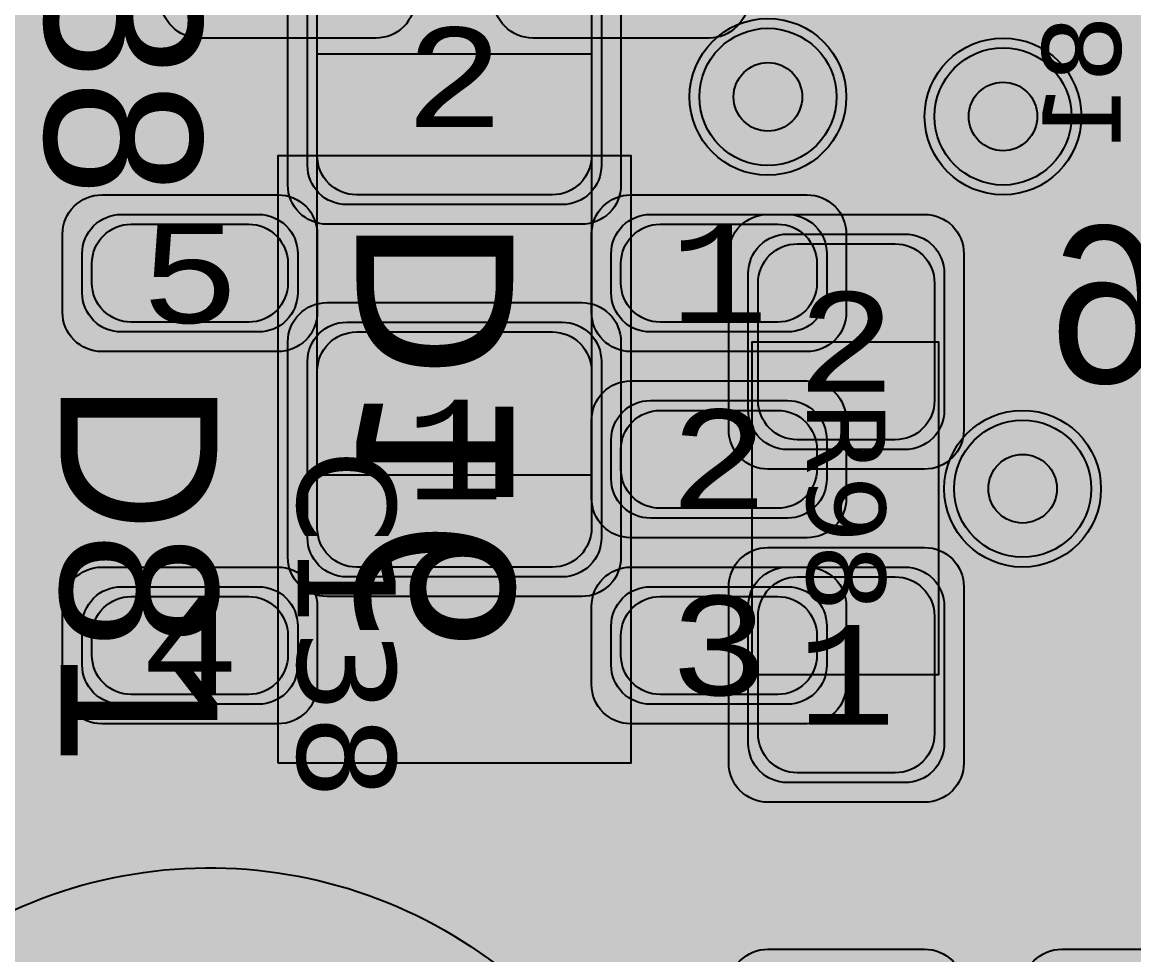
# Model space of a CAD drawing. Extents: x -28 to 199, y -61 to 255.
# Drawn here: x 111.79 to 117.47, y 91.72 to 96.48 of the extents above; entities that cross this region are included whole.
import ezdxf
from ezdxf.enums import TextEntityAlignment as Align

# ---------------------------------------------------------------- set-up
doc = ezdxf.new("R2010")
doc.units = 0
doc.header["$MEASUREMENT"] = 0
for name, color, linetype in [('ASSEMBLY_OUTLINES_BTM', 191, 'CONTINUOUS'), ('ASSEMBLY_OUTLINES_TOP', 102, 'CONTINUOUS'), ('ASSEMBLY_PART_NUMBERS_BTM', 191, 'CONTINUOUS'), ('ASSEMBLY_PART_NUMBERS_TOP', 102, 'CONTINUOUS'), ('ASSEMBLY_REF_DES_BTM', 191, 'CONTINUOUS'), ('ASSEMBLY_REF_DES_TOP', 102, 'CONTINUOUS'), ('DRILL_DRAWING', 21, 'CONTINUOUS'), ('GENERATED_SILKSCREEN_BTM', 255, 'CONTINUOUS'), ('GENERATED_SILKSCREEN_TOP', 140, 'CONTINUOUS'), ('PART_PADS_SMD_BTM', 10, 'CONTINUOUS'), ('PART_PADS_SMD_TOP', 150, 'CONTINUOUS'), ('PIN_NUMBERS_BTM', 8, 'CONTINUOUS'), ('PIN_NUMBERS_TOP', 8, 'CONTINUOUS'), ('PLACEMENT_OUTLINES_BTM', 222, 'CONTINUOUS'), ('PLACEMENT_OUTLINES_TOP', 130, 'CONTINUOUS'), ('PLANE_DATA_LAYER_2', 230, 'CONTINUOUS'), ('PLANE_SHAPES_LAYER_2', 230, 'CONTINUOUS'), ('PLANE_SHAPES_LAYER_3', 81, 'CONTINUOUS'), ('SILKSCREEN_OUTLINES_BTM', 211, 'CONTINUOUS'), ('SILKSCREEN_OUTLINES_TOP', 150, 'CONTINUOUS'), ('SILKSCREEN_REF_DES_BTM', 211, 'CONTINUOUS'), ('SILKSCREEN_REF_DES_TOP', 150, 'CONTINUOUS'), ('SOLDERMASK_PADS_BTM', 12, 'CONTINUOUS'), ('SOLDERMASK_PADS_TOP', 180, 'CONTINUOUS'), ('SOLDERPASTE_PADS_BTM', 12, 'CONTINUOUS'), ('SOLDERPASTE_PADS_TOP', 180, 'CONTINUOUS'), ('TRACES_LAYER_2', 230, 'CONTINUOUS'), ('TRACES_LAYER_3', 81, 'CONTINUOUS'), ('TRACES_LAYER_BOTTOM', 10, 'CONTINUOUS'), ('TRACES_LAYER_TOP', 150, 'CONTINUOUS'), ('VIA_HOLES_LAYER_2', 30, 'CONTINUOUS'), ('VIA_HOLES_LAYER_3', 30, 'CONTINUOUS'), ('VIA_HOLES_LAYER_BOTTOM', 30, 'CONTINUOUS'), ('VIA_HOLES_LAYER_TOP', 30, 'CONTINUOUS'), ('VIA_PADS_LAYER_2', 230, 'CONTINUOUS'), ('VIA_PADS_LAYER_3', 81, 'CONTINUOUS'), ('VIA_PADS_LAYER_BOTTOM', 10, 'CONTINUOUS'), ('VIA_PADS_LAYER_TOP', 150, 'CONTINUOUS')]:
    doc.layers.add(name, color=color, linetype=linetype)
doc.styles.add('COURIER_NEW', font='COUR.TTF')
doc.styles.add('VERDANA', font='verdana.TTF')
doc.styles.add('VERIBEST_GERBER_0', font='txt')

msp = doc.modelspace()

# ---------------------------------------------------------------- hatches: boundary and pattern name
at = {"layer": 'PLANE_DATA_LAYER_2'}
h = msp.add_hatch(color=256, dxfattribs=at)
h.paths.add_polyline_path([(136.977938, 104.900788, -0.0425166317903881), (136.97684, 104.887899, 0.0425189371191998), (136.969634, 104.803321), (136.969634, 103.8357, -0.1989099556854013), (136.947316, 103.781819), (133.471447, 100.30595, 0.1989122151386173), (133.325, 99.952397), (133.325, 93.813669, -0.1989099556853327), (133.302682, 93.759788), (129.846447, 90.303553, 0.1989122151386193), (129.7, 89.95), (129.7, 82.880885, -0.1989099556853327), (129.677682, 82.827004), (125.372996, 78.522318, -0.1989133663344686), (125.319114, 78.5), (124.008004, 78.5, -0.414213562373095), (123.931804, 78.5762), (123.931804, 78.576201, -0.198909955685367), (123.954122, 78.630082), (124.017393, 78.693353, 0.19891218827251), (124.141873, 78.993873), (124.141873, 81.897836, 0.1989121882725186), (124.017393, 82.198356), (121.315166, 84.900583, 0.1989121882725186), (121.014646, 85.025063), (118.085686, 85.025063, 0.1989121882725125), (117.785166, 84.900583), (115.869335, 82.984752, -0.1989133663344686), (115.815453, 82.962434), (111.980365, 82.962434, 0.1989121882725186), (111.679845, 82.837954), (103.605966, 74.764075, -0.6681819935816116), (103.475884, 74.817956), (103.475884, 75.719902, -0.198909955685367), (103.498202, 75.773783), (112.132258, 84.407839, 0.1989121882725186), (112.256738, 84.708359), (112.256738, 87.766792, -0.5791985093720466), (112.371403, 87.832571, 0.9207095428459576), (113.229816, 89.056434, -0.4687192040466884), (113.229816, 89.173566, 0.4687157595514411), (113.229816, 90.326434, -0.4687192040466884), (113.229816, 90.443566, 0.606460415148791), (112.947726, 91.743467, -0.3380635491738142), (112.891615, 91.816971), (112.891615, 91.816972, -0.1989099556853327), (112.913933, 91.870853), (113.850887, 92.807807, -0.4969605349260798), (113.971222, 92.791213, 0.0686227819462532), (114.033421, 92.709116), (117.000682, 89.741856, -0.198909955685367), (117.023, 89.687975), (117.023, 88.767429, -0.228048003750335), (116.994354, 88.707889, 2.854432025872091), (117.805646, 88.707889, -0.228048003750335), (117.777, 88.767429), (117.777, 89.875696, 0.1989121654681639), (117.666579, 90.142275), (114.699318, 93.109536, -0.1989099556853327), (114.677, 93.163417), (114.677, 100.732571, -0.228048003750335), (114.705646, 100.792111, 0.8407221043194625), (114.090183, 101.915205, -0.5141069145394279), (113.989386, 101.987326), (113.989386, 107.618063, -0.6172571328269955), (114.111169, 107.679126, 1.9943987198418727), (114.111169, 108.720874, -0.617257132826957), (113.989386, 108.781937), (113.989386, 126.654985, 0.032533120066096), (113.985795, 126.710116, -0.0325342524810923), (113.985151, 126.720001), (113.985151, 126.720002, -0.6681819935815638), (114.115233, 126.773883), (114.280695, 126.608421, 0.1989121654681736), (114.547274, 126.498), (122.056386, 126.498, -0.1989133663344687), (122.110268, 126.475682), (126.281524, 122.304426, -0.198909955685367), (126.303842, 122.250545), (126.303842, 122.119158, 0.1236662247943365), (126.348588, 121.941012, -0.1606780001424822), (126.356831, 121.893987, 0.3606560929037287), (126.788539, 121.185359, -0.7687174069834758), (126.778046, 121.038457, 7.647506935409171), (127.111461, 121.014641, -0.7687174069834617), (127.121954, 121.161543, 0.6405844281364371), (127.405646, 122.307889, -0.2280480037503427), (127.377, 122.367429), (127.377, 126.6738, -0.414213562373095), (127.4532, 126.75), (128.865978, 126.75, -0.414213562373095), (128.942178, 126.6738), (128.942178, 126.673799, -0.1989099556854013), (128.91986, 126.619918), (128.533421, 126.233479, 0.1989121654681667), (128.423, 125.9669), (128.423, 123.567429, -0.2280480037503427), (128.394354, 123.507889, 2.8544320258721156), (129.205646, 123.507889, -0.2280480037503427), (129.177, 123.567429), (129.177, 125.779179, -0.1989099556854013), (129.199318, 125.83306), (129.986579, 126.62032, 0.0741021212229936), (130.052722, 126.70963, -0.277099918590679), (130.119973, 126.75), (130.174273, 126.75, -0.403683824490227), (130.250423, 126.676549, 0.1956893404127855), (130.451391, 126.229628, -0.2050724899553478), (130.475, 126.174486), (130.475, 122.295253, 0.1989121882725126), (130.59948, 121.994733), (131.330527, 121.263686, -0.1989099556854013), (131.352845, 121.209805), (131.352845, 114.763663, -0.8295497216643613), (131.205645, 114.735997, 0.8295609199568306), (129.95, 114.500001), (129.95, 114.499999, 0.8295609199568306), (131.205645, 114.264003, -0.8295497216643613), (131.352845, 114.236337), (131.352845, 111.668815, -0.198909955685367), (131.330527, 111.614934), (130.692799, 110.977206, 0.1989121882725064), (130.568319, 110.676686), (130.568319, 108.164856, -0.5413714910477632), (130.461467, 108.095093, 0.5413712452295936), (129.55, 107.500001), (129.55, 107.499999, 0.5413712452295937), (130.461467, 106.904907, -0.5413714910477633), (130.568319, 106.835144), (130.568319, 97.583681, 0.1490008545897866), (130.64056, 97.346645, -0.1489978148350905), (130.653512, 97.304146), (130.653512, 97.304145, -0.1942207066511618), (130.632158, 97.251246, 0.5485069438402771), (130.888539, 96.185359, -0.7687174069834758), (130.878046, 96.038457, 7.647506935409185), (131.211461, 96.014641, -0.7687174069834617), (131.221954, 96.161543, 0.6100588580781182), (131.548609, 97.270372, -0.2050724899553477), (131.525, 97.325514), (131.525, 97.477, 0.1677021551964094), (131.434538, 97.739125, -0.1677006453007844), (131.418319, 97.786122), (131.418319, 99.596475, -0.6231693714019529), (131.541139, 99.656749, 0.6231768727902992), (132.75, 100.25, 0.2119397726903838), (132.503162, 100.806173, -0.3779195606310377), (132.491822, 100.906327, 0.943356937975585), (131.551481, 101.648536, -0.6897061753667568), (131.418319, 101.69915), (131.418319, 102.749052, -0.7432602490610456), (131.558052, 102.791123, 0.507237571601238), (132.605828, 102.741787, -0.1165650662333721), (132.633526, 102.76327, 0.0896815058504722), (132.757792, 102.84948), (133.304231, 103.395919, 0.1989121882725186), (133.428711, 103.696439), (133.428711, 113.150158, -0.198909955685367), (133.451029, 113.204039), (134.00052, 113.75353, 0.1989121882725125), (134.125, 114.05405), (134.125, 115.174486, -0.2050724899553477), (134.148609, 115.229628, 2.4974351542811806), (133.251391, 115.229628, -0.2050724899553478), (133.275, 115.174486), (133.275, 114.261653, -0.198909955685367), (133.252682, 114.207772), (132.703191, 113.658281, 0.1989121882725126), (132.578711, 113.357761), (132.578711, 103.904042, -0.1989099556853327), (132.556393, 103.850161), (132.460599, 103.754367, -0.3152207587686722), (132.374533, 103.739179, 0.3712566469041549), (131.558052, 103.508877, -0.7432602490609853), (131.418319, 103.550948), (131.418319, 110.469083, -0.1989099556854013), (131.440637, 110.522964), (132.078365, 111.160692, 0.1989121882725248), (132.202845, 111.461212), (132.202845, 119.995489, -0.6681819935816593), (132.332927, 120.04937), (136.401408, 115.980889, -0.1989099556853327), (136.423726, 115.927008), (136.423726, 114.512395, -0.1989099556853327), (136.401408, 114.458514), (135.933735, 113.990841, -0.6681819935816593), (135.803653, 114.044722), (135.803653, 114.044723, -0.0900388652559256), (135.808516, 114.071509, 4.621395072748782), (135.428491, 113.691484, -0.5237901792127903), (135.531477, 113.620147), (135.531477, 113.620146, -0.1989099556853327), (135.509159, 113.566265), (133.808701, 111.865807, 0.1989122151386246), (133.662254, 111.512254), (133.662254, 107.537746, 0.1989122151386246), (133.808701, 107.184193), (135.333909, 105.658985, -0.1650613667127099), (135.355574, 105.615061, 0.6437565302444234), (136.487538, 105.270109, -0.5051906878791393), (136.609743, 105.259398, 0.1480370251817164), (136.933858, 104.969889, -0.2917988228267626), (136.977938, 104.900789)], flags=0)
h.paths.add_polyline_path([(113.85, 87, -0.9999999999999999), (115.15, 87, -0.9999999999999999)], flags=0)
h.paths.add_polyline_path([(115.25, 125.5, -0.9999999999999999), (116.55000000000001, 125.5, -0.9999999999999999)], flags=0)
h.paths.add_polyline_path([(114.75, 123, -0.9999999999999999), (116.75, 123, -0.9999999999999999)], flags=0)
h.paths.add_polyline_path([(116.232776, 95.682577, 0.7726673183828902), (117.45, 95.999999), (117.45, 96, 0.7083066378647846), (116.29314, 96.40693, -0.531760018124995), (116.167224, 96.417423, 0.772667318382902), (114.95, 96.100001), (114.95, 96.1, 0.7083066378647764), (116.10686, 95.69307, -0.5317600181249857)], flags=0)
h.paths.add_polyline_path([(117.421331, 99.860255, 3.363991928619301), (117.304585, 100.560731, -0.5417095603560502), (117.178669, 100.539745, 3.3639919286193174), (117.295415, 99.839269, -0.5417095603560539)], flags=0)
h.paths.add_polyline_path([(117.44999999999999, 92.3, -0.9999999999999999), (118.75, 92.3, -0.9999999999999999)], flags=0)
h.paths.add_polyline_path([(119.55, 113.4, -0.9999999999999999), (120.85000000000001, 113.4, -0.9999999999999999)], flags=0)
h.paths.add_polyline_path([(119.75, 109.5, -0.9999999999999999), (121.25, 109.5, -0.9999999999999999)], flags=0)
h.paths.add_polyline_path([(120.35, 98.8, -0.9999999999999999), (121.65, 98.8, -0.9999999999999999)], flags=0)
h.paths.add_polyline_path([(120.35, 111.4, -0.9999999999999999), (121.65, 111.4, -0.9999999999999999)], flags=0)
h.paths.add_polyline_path([(120.457283, 123.057713, -0.5359062211731089), (120.330385, 123.05719, 1.3513703040546192), (119.123088, 121.573751, -0.3050494922752397), (119.170567, 121.503171), (119.170567, 121.50317, -0.198909955685367), (119.148249, 121.449289), (118.350727, 120.651767, 0.1989121882725187), (118.226247, 120.351247), (118.226247, 106.65885, -0.198909955685367), (118.203929, 106.604969), (117.471074, 105.872114, -0.205074051956066), (117.415388, 105.849817, 2.455220229755274), (118.05, 105.2), (118.05, 105.199998, 0.0059190874028198), (118.049817, 105.215386, -0.0058690278396138), (118.049796, 105.217175), (118.049796, 105.217193, -0.198909955685367), (118.072114, 105.271074), (118.951767, 106.150727, 0.1989121882725038), (119.076247, 106.451247), (119.076247, 120.143644, -0.198909955685367), (119.098565, 120.197525), (120.108818, 121.207778, -0.0494623730732118), (120.12045, 121.217311, 0.0494618080928846), (120.185326, 121.27048), (120.787867, 121.873021, 0.0494618080928846), (120.841036, 121.937897, -0.0494623730731728), (120.850569, 121.949529), (120.928926, 122.027886, -0.2050740519560306), (120.984612, 122.050183, 1.6971064696081972)], flags=0)
h.paths.add_polyline_path([(121.25, 117.75, -0.9999999999999999), (122.75, 117.75, -0.9999999999999999)], flags=0)
h.paths.add_polyline_path([(122.05, 111.4, -0.9999999999999999), (123.35000000000001, 111.4, -0.9999999999999999)], flags=0)
h.paths.add_polyline_path([(123.29571, 88.162026, 1.6796277836471416), (121.75, 89), (121.75, 88.999999, 0.2324567467697626), (122.139102, 88.20829, -0.3917746108587368), (122.156291, 88.106204, 0.1460189195089194), (122.05, 87.750001), (122.05, 87.75, 1.2874404369000827), (123.270422, 88.061638, -0.3917717789363406)], flags=0)
h.paths.add_polyline_path([(122.65, 105.6, 3.3327468859538776), (123.044022, 106.197474, -0.5991018826014798), (122.939092, 106.281417, 0.0458969718785636), (122.95, 106.399998), (122.95, 106.4, 0.9999999999999999), (121.65, 106.4, 0.2331537315633807), (121.904279, 105.88434, -0.74720291741978), (121.851814, 105.747931, 2.557353807463251), (122.45, 105.1, 0.2331537315633762), (122.195721, 105.61566, -0.74720291741978), (122.248186, 105.752069, 0.121739685827647), (122.555978, 105.802526, -0.599101882601538), (122.660908, 105.718583, 0.0458969718785636), (122.65, 105.600002)], flags=0)
h.paths.add_polyline_path([(123.776372, 102.215741, 2.268015238537925), (122.670454, 102.273947, -0.1736308664859839), (122.687772, 102.22558, -0.157828441953958), (122.673316, 102.180924, 1.8365540169308305), (123.763761, 102.123532, -0.3408039055902447)], flags=0)
h.paths.add_polyline_path([(125.85, 89.1, -0.9999999999999999), (127.15, 89.1, -0.9999999999999999)], flags=0)
h.paths.add_polyline_path([(126.05, 118.8, -0.9999999999999999), (127.35000000000001, 118.8, -0.9999999999999999)], flags=0)
h.paths.add_polyline_path([(126.25, 103.7, -0.9999999999999999), (127.55000000000001, 103.7, -0.9999999999999999)], flags=0)
h.paths.add_polyline_path([(126.35, 85.4, -0.9999999999999999), (127.65, 85.4, -0.9999999999999999)], flags=0)
h.paths.add_polyline_path([(126.35, 87.3, -0.9999999999999999), (127.65, 87.3, -0.9999999999999999)], flags=0)
h.paths.add_polyline_path([(126.75, 115.5, -0.9999999999999999), (128.25, 115.5, -0.9999999999999999)], flags=0)
h.paths.add_polyline_path([(127.25, 83.2, -0.9999999999999999), (128.55, 83.2, -0.9999999999999999)], flags=0)
h.paths.add_polyline_path([(129.5, 95.5), (129.5, 95.500001, 0.2347951257838049), (129.202889, 96.097823, -0.2347971625886518), (129.172702, 96.158562), (129.172702, 96.158563, -0.1989099556854013), (129.19502, 96.212444), (129.356027, 96.373451, 0.1989121882725038), (129.480507, 96.673971), (129.480507, 106.455132, 0.1989121882725038), (129.356027, 106.755652), (126.719253, 109.392426, -0.198909955685367), (126.696935, 109.446307), (126.696935, 110.90022, -0.67775882677704), (126.828419, 110.952662, 2.507233776086384), (126.828419, 111.847338, -0.6777588267769905), (126.696935, 111.89978), (126.696935, 112.86566, 0.1989121882725038), (126.572455, 113.16618), (124.983033, 114.755602, -0.1989099556854013), (124.960715, 114.809483), (124.960715, 119.828112, -0.198909955685367), (124.983033, 119.881993), (125.328926, 120.227886, -0.205074051956065), (125.384612, 120.250183, 2.4552148235298628), (124.75, 120.900002, 0.0059190874028197), (124.750183, 120.884614, -0.0058690278396127), (124.750204, 120.882825), (124.750204, 120.882807, -0.198909955685367), (124.727886, 120.828926), (124.494453, 120.595493, -0.6681819935815638), (124.364371, 120.649374), (124.364371, 120.717126, 0.1989121882725125), (124.239891, 121.017646), (123.147318, 122.110219, -0.198909955685367), (123.125, 122.1641), (123.125, 122.174486, -0.2050724899553477), (123.148609, 122.229628, 2.4974351542811517), (122.251391, 122.229628, -0.2050724899553829), (122.275, 122.174486), (122.275, 121.956497, 0.1989121882725126), (122.39948, 121.655977), (123.492053, 120.563404, -0.198909955685367), (123.514371, 120.509523), (123.514371, 114.406551, 0.19891218827251), (123.638851, 114.106031), (125.318568, 112.426314, -0.198909955685367), (125.340886, 112.372433), (125.340886, 108.878879, 0.1989121882725126), (125.465366, 108.578359), (127.852682, 106.191043, -0.1989099556853327), (127.875, 106.137162), (127.875, 101.425514, -0.2050724899553478), (127.851391, 101.370372, 0.8159834667607626), (128.527623, 100.291159, -0.5233351739894394), (128.630507, 100.219784), (128.630507, 96.881574, -0.1989099556853327), (128.608189, 96.827693), (128.405604, 96.625108, -0.1809134408217212), (128.357013, 96.602974, 0.147660489474916), (128.127329, 96.515812, -0.1654600424582982), (128.080857, 96.5), (127.85, 96.5, 0.1989121882725099), (127.54948, 96.37552), (127.49948, 96.32552, 0.1357250226602834), (127.387774, 96.128414, -0.5450822061688504), (127.266471, 96.087288, 1.9695384942564944), (127.217953, 94.87725, -0.3731724528837284), (127.317035, 94.864977, 0.4338714127250044), (128.266221, 94.847079, -0.3498081147665029), (128.360455, 94.859099, 0.5848883345755964)], flags=0)
h.paths.add_polyline_path([(130.373451, 92.726979, 7.377999984181714), (130.373451, 93.073021, -0.7612838800058466), (130.226549, 93.073021, 7.377999984181725), (130.226549, 92.726979, -0.7612838800058466)], flags=0)
at = {"layer": 'PLANE_SHAPES_LAYER_2'}
h = msp.add_hatch(color=256, dxfattribs=at)
h.paths.add_polyline_path([(169.5, 129.25), (149.5, 129.25), (142.25, 122), (142.25, 90.5), (147.5, 90.5), (147.5, 80), (154, 80), (154, 69.25), (131.75, 69.25), (131.75, 73.25), (121.25, 73.25), (121.25, 81), (110.5, 81), (110.5, 125.75), (106.5, 125.75), (106.5, 128.75), (93.5, 128.75), (93.5, 120.25), (91.75, 120.25), (91.75, 121.5), (80, 121.5), (80, 118.25), (73.25, 118.25), (73.25, 124.5), (67.5, 124.5), (67.5, 128), (57.75, 128), (57.75, 120.25), (55.25, 120.25), (55.25, 121.5), (47.5, 121.5), (47.5, 119), (35, 119), (35, 134.75), (32.75, 134.75), (32.75, 159.75), (29.25, 159.75), (29.25, 175.25), (22.5, 175.25), (22.5, 195.25), (17.25, 195.25), (17.25, 198), (22.5, 198), (22.5, 216.5), (40.25, 216.5), (40.25, 235.5), (54.5, 235.5), (54.5, 254), (87.25, 254), (87.25, 236.25), (86.25, 236.25), (86.25, 228.75), (81, 228.75), (81, 218.75), (95.25, 218.75), (95.25, 194.5), (87, 194.5), (87, 172), (131.1, 172), (131.1, 208.75), (115.5, 208.75), (115.5, 213.75), (106.75, 213.75), (106.75, 218.75), (110.25, 222.25), (110.25, 226.25), (142.5, 226.25), (142.5, 221.5), (160.5, 221.5), (160.5, 240.75), (169.5, 240.75)])
h.paths.add_polyline_path([(35.5, 149.5), (41.75, 149.5), (41.75, 152), (39.25, 152), (39.25, 154), (37.75, 154), (37.75, 152), (35.5, 152)], flags=16)
h.paths.add_polyline_path([(37.5, 125.75), (37.5, 128.75), (42.75, 128.75), (42.75, 125.75)], flags=16)
h.paths.add_polyline_path([(52, 127.75), (52, 130.75), (54.25, 130.75), (54.25, 127.75)], flags=16)
h.paths.add_polyline_path([(50.75, 219.5), (50.75, 226.5), (71.75, 226.5), (71.75, 219.5)], flags=16)
h.paths.add_polyline_path([(66.5, 150.75), (66.5, 177.5), (72.25, 177.5), (72.25, 150.75)], flags=16)
h.paths.add_polyline_path([(47.25, 185.25), (73, 185.25), (73, 188.25), (70.25, 188.25), (70.25, 191), (47.25, 191)], flags=16)
h.paths.add_polyline_path([(84.5, 208), (84.5, 212.75), (85, 212.75), (85, 208)], flags=16)
h.paths.add_polyline_path([(61.5, 137.25), (87.75, 137.25), (87.75, 140.5), (84.75, 140.5), (84.75, 143), (61.5, 143)], flags=16)
h.paths.add_polyline_path([(88.75, 127), (88.75, 130), (91, 130), (91, 127)], flags=16)
h.paths.add_polyline_path([(85.5, 130.25), (85.5, 132.5), (91, 132.5), (91, 130.25)], flags=16)
h.paths.add_polyline_path([(108.75, 142.25), (135.75, 142.25), (135.75, 145.75), (132.25, 145.75), (132.25, 149), (108.75, 149)], flags=16)
h.paths.add_polyline_path([(114.25, 126.75), (140.75, 126.75), (140.75, 129.75), (137.25, 129.75), (137.25, 133), (114.25, 133)], flags=16)
h.paths.add_polyline_path([(155.25, 180.25), (166.25, 180.25), (166.25, 186.25), (152.25, 186.25), (152.25, 183), (155.25, 183)], flags=16)
at = {"layer": 'PLANE_SHAPES_LAYER_3'}
h = msp.add_hatch(color=256, dxfattribs=at)
h.paths.add_polyline_path([(169.5, 129.25), (149.5, 129.25), (142.25, 122), (142.25, 90.5), (147.5, 90.5), (147.5, 80), (154, 80), (154, 69.25), (131.75, 69.25), (131.75, 73.25), (121.25, 73.25), (121.25, 81), (110.5, 81), (110.5, 125.75), (106.5, 125.75), (106.5, 128.75), (93.5, 128.75), (93.5, 120.25), (91.75, 120.25), (91.75, 121.5), (80, 121.5), (80, 118.25), (73.25, 118.25), (73.25, 124.5), (67.5, 124.5), (67.5, 127.75), (58.25, 127.75), (58.25, 130.25), (88.75, 130.25), (88.75, 127), (91, 127), (91, 132.5), (55, 132.5), (55, 131.25), (52, 131.25), (52, 127.75), (55, 127.75), (55, 127.25), (57.75, 127.25), (57.75, 120.25), (55.25, 120.25), (55.25, 121.5), (47.5, 121.5), (47.5, 119), (35, 119), (35, 134.75), (32.75, 134.75), (32.75, 159.75), (29.25, 159.75), (29.25, 175.25), (22.5, 175.25), (22.5, 195.25), (17.25, 195.25), (17.25, 198), (22.5, 198), (22.5, 216.5), (40.25, 216.5), (40.25, 235.5), (54.5, 235.5), (54.5, 254), (87.25, 254), (87.25, 236.25), (86.25, 236.25), (86.25, 228.75), (81, 228.75), (81, 218.75), (95.25, 218.75), (95.25, 194.5), (87, 194.5), (87, 172), (131.1, 172), (131.1, 208.75), (115.5, 208.75), (115.5, 213.75), (106.75, 213.75), (106.75, 218.75), (110.25, 222.25), (110.25, 226.25), (142.5, 226.25), (142.5, 221.5), (160.5, 221.5), (160.5, 240.75), (169.5, 240.75)])
h.paths.add_polyline_path([(35.5, 149.5), (41.75, 149.5), (41.75, 152), (39.25, 152), (39.25, 154), (37.75, 154), (37.75, 152), (35.5, 152)], flags=16)
h.paths.add_polyline_path([(37.5, 125.75), (37.5, 128.75), (42.75, 128.75), (42.75, 125.75)], flags=16)
h.paths.add_polyline_path([(50.75, 219.5), (50.75, 226.5), (71.75, 226.5), (71.75, 219.5)], flags=16)
h.paths.add_polyline_path([(66.5, 150.75), (66.5, 177.5), (72.25, 177.5), (72.25, 150.75)], flags=16)
h.paths.add_polyline_path([(47.25, 185.25), (73, 185.25), (73, 188.25), (70.25, 188.25), (70.25, 191), (47.25, 191)], flags=16)
h.paths.add_polyline_path([(84.5, 208), (84.5, 212.75), (85, 212.75), (85, 208)], flags=16)
h.paths.add_polyline_path([(61.5, 137.25), (87.75, 137.25), (87.75, 140.5), (84.75, 140.5), (84.75, 143), (61.5, 143)], flags=16)
h.paths.add_polyline_path([(108.75, 142.25), (135.75, 142.25), (135.75, 145.75), (132.25, 145.75), (132.25, 149), (108.75, 149)], flags=16)
h.paths.add_polyline_path([(114.25, 126.75), (140.75, 126.75), (140.75, 129.75), (137.25, 129.75), (137.25, 133), (114.25, 133)], flags=16)
h.paths.add_polyline_path([(155.25, 180.25), (166.25, 180.25), (166.25, 186.25), (152.25, 186.25), (152.25, 183), (155.25, 183)], flags=16)
at = {"layer": 'VIA_HOLES_LAYER_2'}
h = msp.add_hatch(color=256, dxfattribs=at)
edge = h.paths.add_edge_path()
edge.add_arc((115.6, 96.1), 0.175, 0, 360)
h = msp.add_hatch(color=256, dxfattribs=at)
edge = h.paths.add_edge_path()
edge.add_arc((116.8, 96), 0.175, 0, 360)
h = msp.add_hatch(color=256, dxfattribs=at)
edge = h.paths.add_edge_path()
edge.add_arc((116.9, 94.1), 0.175, 0, 360)
at = {"layer": 'VIA_HOLES_LAYER_3'}
h = msp.add_hatch(color=256, dxfattribs=at)
edge = h.paths.add_edge_path()
edge.add_arc((115.6, 96.1), 0.175, 0, 360)
h = msp.add_hatch(color=256, dxfattribs=at)
edge = h.paths.add_edge_path()
edge.add_arc((116.8, 96), 0.175, 0, 360)
h = msp.add_hatch(color=256, dxfattribs=at)
edge = h.paths.add_edge_path()
edge.add_arc((116.9, 94.1), 0.175, 0, 360)
at = {"layer": 'VIA_HOLES_LAYER_BOTTOM'}
h = msp.add_hatch(color=256, dxfattribs=at)
edge = h.paths.add_edge_path()
edge.add_arc((115.6, 96.1), 0.175, 0, 360)
h = msp.add_hatch(color=256, dxfattribs=at)
edge = h.paths.add_edge_path()
edge.add_arc((116.8, 96), 0.175, 0, 360)
h = msp.add_hatch(color=256, dxfattribs=at)
edge = h.paths.add_edge_path()
edge.add_arc((116.9, 94.1), 0.175, 0, 360)
at = {"layer": 'VIA_HOLES_LAYER_TOP'}
h = msp.add_hatch(color=256, dxfattribs=at)
edge = h.paths.add_edge_path()
edge.add_arc((115.6, 96.1), 0.175, 0, 360)
h = msp.add_hatch(color=256, dxfattribs=at)
edge = h.paths.add_edge_path()
edge.add_arc((116.8, 96), 0.175, 0, 360)
h = msp.add_hatch(color=256, dxfattribs=at)
edge = h.paths.add_edge_path()
edge.add_arc((116.9, 94.1), 0.175, 0, 360)

# ---------------------------------------------------------------- linework, layer by layer
at = {"layer": 'ASSEMBLY_OUTLINES_BTM', "const_width": 0.1}
msp.add_lwpolyline([(113.1, 92.7), (113.1, 95.8), (114.9, 95.8), (114.9, 92.7)], close=True, dxfattribs=at)
at = {"layer": 'ASSEMBLY_OUTLINES_TOP'}
for points in [[(113.3, 94.17), (113.3, 96.32), (114.7, 96.32), (114.7, 94.17)], [(115.52, 93.15), (115.52, 94.85), (116.47, 94.85), (116.47, 93.15)]]:
    msp.add_lwpolyline(points, close=True, dxfattribs=at)
at = {"layer": 'ASSEMBLY_OUTLINES_TOP', "const_width": 0.1}
msp.add_lwpolyline([(111.45, 87.714754), (111.45, 91.785246, -1.8253323014)], format="xyb", close=True, dxfattribs=at)
at = {"layer": 'GENERATED_SILKSCREEN_BTM', "const_width": 0.15}
for points in [[(114.283844, 96.529995), (113.716156, 96.529995, 1.1642e-05), (113.716164, 96.530005), (114.283836, 96.530005, 1.1642e-05), (114.283844, 96.529995)], [(114.900005, 95.556176, 9.7912e-06), (114.899995, 95.556172), (114.899995, 95.799995), (113.100005, 95.799995), (113.100005, 95.556172, 9.7912e-06), (113.099995, 95.556176), (113.099995, 95.8, -0.4142135624), (113.1, 95.800005), (114.9, 95.800005, -0.4142135624), (114.900005, 95.8), (114.900005, 95.556176)], [(113.100005, 93.656172, 9.7912e-06), (113.099995, 93.656176), (113.099995, 94.843824, 9.7912e-06), (113.100005, 94.843828), (113.100005, 93.656172)], [(114.900005, 94.606176, 9.7912e-06), (114.899995, 94.606172), (114.899995, 94.843828, 9.7912e-06), (114.900005, 94.843824), (114.900005, 94.606176)], [(114.900005, 93.656176, 9.7912e-06), (114.899995, 93.656172), (114.899995, 93.893828, 9.7912e-06), (114.900005, 93.893824), (114.900005, 93.656176)], [(114.900005, 92.7, -0.4142135624), (114.9, 92.699995), (113.1, 92.699995, -0.4142135624), (113.099995, 92.7), (113.099995, 92.943824, 9.7912e-06), (113.100005, 92.943828), (113.100005, 92.700005), (114.899995, 92.700005), (114.899995, 92.943828, 9.7912e-06), (114.900005, 92.943824), (114.900005, 92.7)]]:
    msp.add_lwpolyline(points, format="xyb", dxfattribs=at)
for points in [[(116.9492, 95.4232), (116.8148, 95.3136), (116.8116, 95.3096), (116.81, 95.3032), (116.8108, 95.2984), (116.8124, 95.2944), (116.8148, 95.2912), (116.8188, 95.288), (116.8228, 95.2856), (116.8268, 95.2848), (116.8308, 95.2848), (116.834, 95.2872), (116.9652, 95.3936), (117.2244, 95.3936), (117.3476, 95.2928), (117.3476, 95.0056), (117.2388, 95.0944), (117.2356, 95.0952), (117.234, 95.096), (117.2332, 95.096), (117.2332, 95.0968), (117.2292, 95.0976), (116.9596, 95.0976), (116.9564, 95.0968), (116.9564, 95.096), (116.9548, 95.096), (116.9524, 95.0952), (116.95, 95.0944), (116.8148, 94.9856), (116.814, 94.9832), (116.8124, 94.9824), (116.8116, 94.9816), (116.8116, 94.98), (116.81, 94.9744), (116.8092, 94.972), (116.8092, 94.752), (116.81, 94.748), (116.8116, 94.7448), (116.8124, 94.7416), (116.8148, 94.7392), (116.9492, 94.6296), (116.9532, 94.628), (116.954, 94.6272), (116.9564, 94.6272), (116.9572, 94.6264), (116.958, 94.6264), (116.9596, 94.6264), (117.2292, 94.6264), (117.2324, 94.6272), (117.2356, 94.628), (117.2388, 94.6296), (117.3732, 94.7392), (117.3756, 94.7408), (117.3764, 94.7416), (117.378, 94.744), (117.3796, 94.7496), (117.3804, 94.752), (117.3804, 95.3008), (117.3796, 95.3048), (117.378, 95.308), (117.3764, 95.3096), (117.3756, 95.3112), (117.3732, 95.3136), (117.2388, 95.4232), (117.2356, 95.424), (117.234, 95.4248), (117.2324, 95.4256), (117.2292, 95.4264), (116.9596, 95.4264), (116.9564, 95.4256), (116.9548, 95.4248), (116.9524, 95.424), (116.9492, 95.4232)], [(117.3476, 94.964), (117.3476, 94.76), (117.2244, 94.6592), (116.966, 94.6592), (116.8412, 94.76), (116.8412, 94.964), (116.966, 95.0656), (117.2244, 95.0656), (117.3476, 94.964)]]:
    msp.add_lwpolyline(points, dxfattribs=at)
at = {"layer": 'GENERATED_SILKSCREEN_TOP', "const_width": 0.15}
for points in [[(112.5964, 96.5572), (112.6004, 96.5532), (112.71, 96.418), (112.7108, 96.4156), (112.7116, 96.4132), (112.7124, 96.4124), (112.7132, 96.4092), (112.7132, 96.1396), (112.7124, 96.1356), (112.7116, 96.134), (112.7108, 96.1316), (112.71, 96.1292), (112.6004, 95.994), (112.5972, 95.9916), (112.5932, 95.9908), (112.5908, 95.9892), (112.5876, 95.9884), (112.4228, 95.9884), (112.4204, 95.9892), (112.4148, 95.9908), (112.4116, 95.9916), (112.4092, 95.994), (112.3132, 96.1116), (112.2172, 95.994), (112.2156, 95.9932), (112.214, 95.9916), (112.2132, 95.9908), (112.2116, 95.9908), (112.206, 95.9892), (112.2036, 95.9884), (112.0388, 95.9884), (112.0348, 95.9892), (112.0316, 95.9908), (112.0284, 95.9916), (112.026, 95.994), (111.9164, 96.1292), (111.9148, 96.1324), (111.914, 96.1332), (111.914, 96.1356), (111.914, 96.1364), (111.9132, 96.1372), (111.9132, 96.1396), (111.9132, 96.4092), (111.914, 96.4124), (111.9148, 96.4156), (111.9164, 96.418)], [(111.9164, 96.418), (112.026, 96.5532), (112.03, 96.5572)], [(112.0404, 96.5572), (112.046, 96.554), (112.0508, 96.55), (112.0532, 96.5452), (112.054, 96.5396), (112.0524, 96.534), (111.946, 96.4036), (111.946, 96.1452), (112.0468, 96.0204), (112.1956, 96.0204), (112.2972, 96.1436), (112.2972, 96.2764), (112.2988, 96.2828), (112.302, 96.2868), (112.3076, 96.2892), (112.3132, 96.29), (112.3188, 96.2892), (112.3244, 96.2868), (112.3276, 96.2828), (112.3292, 96.2764), (112.3292, 96.1436), (112.4308, 96.0204), (112.5796, 96.0204), (112.6804, 96.1452), (112.6804, 96.4036), (112.574, 96.534), (112.5724, 96.5396), (112.5732, 96.5452), (112.5756, 96.55), (112.5804, 96.554), (112.586, 96.5572)], [(112.418, 95.2668), (112.3412, 95.2924), (112.2644, 95.2668), (112.262, 95.2668), (112.2588, 95.266), (112.0116, 95.266), (112.0092, 95.266), (112.0068, 95.2668), (112.0036, 95.2676), (112.0004, 95.2708), (111.918, 95.3508), (111.9148, 95.354), (111.914, 95.3588), (111.9132, 95.362), (111.9132, 95.6556), (111.9132, 95.658), (111.914, 95.6604), (111.9148, 95.6636), (111.918, 95.6668), (112.0004, 95.7468), (112.0036, 95.75), (112.0068, 95.7516), (112.0116, 95.7516), (112.2588, 95.7516), (112.262, 95.7516), (112.2636, 95.7516), (112.2644, 95.7508), (112.3412, 95.7252), (112.418, 95.7508), (112.4188, 95.7516), (112.4236, 95.7516), (112.6156, 95.7516), (112.6188, 95.7516), (112.6228, 95.75), (112.6268, 95.7468), (112.7092, 95.6668), (112.7116, 95.6636), (112.7124, 95.6604), (112.7132, 95.658), (112.7132, 95.6556), (112.7132, 95.362), (112.7124, 95.3588), (112.7116, 95.354), (112.7092, 95.3508), (112.6268, 95.2708), (112.622, 95.2676), (112.6188, 95.2668), (112.6156, 95.266), (112.4236, 95.266), (112.4204, 95.266), (112.4188, 95.2668), (112.418, 95.2668)], [(112.2556, 95.7196), (112.0188, 95.7196), (111.946, 95.6476), (111.946, 95.3684), (112.0188, 95.298), (112.2556, 95.298), (112.3244, 95.3212), (112.3244, 95.698), (112.2556, 95.7196)], [(112.6068, 95.7196), (112.4252, 95.7196), (112.3564, 95.698), (112.3564, 95.3212), (112.4252, 95.298), (112.6068, 95.298), (112.6804, 95.3684), (112.6804, 95.6476), (112.6068, 95.7196)], [(112.79, 94.1112), (112.7916, 94.1152), (112.7924, 94.1176), (112.7932, 94.1216), (112.7932, 94.5264), (112.7916, 94.532), (112.7876, 94.536), (112.7836, 94.5408), (112.7772, 94.5424), (112.0092, 94.5424), (112.0028, 94.5408), (111.9988, 94.536), (111.9948, 94.532), (111.9932, 94.5264), (111.9932, 94.1216), (111.9932, 94.1184), (111.994, 94.1168), (111.9948, 94.1144), (111.9964, 94.1112), (112.106, 93.976), (112.1092, 93.9736), (112.1108, 93.9728), (112.1148, 93.9712), (112.1188, 93.9704), (112.6676, 93.9704), (112.6716, 93.9712), (112.674, 93.9728), (112.6764, 93.9728), (112.6772, 93.9736), (112.678, 93.9752), (112.6804, 93.976), (112.79, 94.1112)], [(112.7604, 94.5088), (112.7604, 94.1272), (112.6596, 94.0024), (112.1268, 94.0024), (112.026, 94.1272), (112.026, 94.5088), (112.7604, 94.5088)], [(112.498, 93.2488), (112.4212, 93.2744), (112.3444, 93.2488), (112.342, 93.2488), (112.3388, 93.248), (112.0916, 93.248), (112.0892, 93.248), (112.0868, 93.2488), (112.0836, 93.2496), (112.0804, 93.2528), (111.998, 93.3328), (111.9948, 93.336), (111.994, 93.3408), (111.9932, 93.344), (111.9932, 93.6376), (111.9932, 93.64), (111.994, 93.6424), (111.9948, 93.6456), (111.998, 93.6488), (112.0804, 93.7288), (112.0836, 93.732), (112.0868, 93.7336), (112.0916, 93.7336), (112.3388, 93.7336), (112.342, 93.7336), (112.3436, 93.7336), (112.3444, 93.7328), (112.4212, 93.7072), (112.498, 93.7328), (112.4988, 93.7336), (112.5036, 93.7336), (112.6956, 93.7336), (112.6988, 93.7336), (112.7028, 93.732), (112.7068, 93.7288), (112.7892, 93.6488), (112.7916, 93.6456), (112.7924, 93.6424), (112.7932, 93.64), (112.7932, 93.6376), (112.7932, 93.344), (112.7924, 93.3408), (112.7916, 93.336), (112.7892, 93.3328), (112.7068, 93.2528), (112.702, 93.2496), (112.6988, 93.2488), (112.6956, 93.248), (112.5036, 93.248), (112.5004, 93.248), (112.4988, 93.2488), (112.498, 93.2488)], [(112.3356, 93.7016), (112.0988, 93.7016), (112.026, 93.6296), (112.026, 93.3504), (112.0988, 93.28), (112.3356, 93.28), (112.4044, 93.3032), (112.4044, 93.68), (112.3356, 93.7016)], [(112.6868, 93.7016), (112.5052, 93.7016), (112.4364, 93.68), (112.4364, 93.3032), (112.5052, 93.28), (112.6868, 93.28), (112.7604, 93.3504), (112.7604, 93.6296), (112.6868, 93.7016)], [(112.026, 92.9216), (112.0252, 92.928), (112.0212, 92.9312), (112.0156, 92.9336), (112.0092, 92.9344), (112.0036, 92.9336), (111.998, 92.9312), (111.994, 92.928), (111.9932, 92.9216), (111.9932, 92.6096), (111.994, 92.604), (111.998, 92.5992), (112.0036, 92.5968), (112.0092, 92.596), (112.0156, 92.5968), (112.0212, 92.5992), (112.0252, 92.604), (112.026, 92.6096), (112.026, 92.7504), (112.7772, 92.7504), (112.7828, 92.7512), (112.7868, 92.7536), (112.7892, 92.7576), (112.79, 92.7632), (112.7908, 92.7672), (112.7908, 92.7712), (112.7892, 92.7744), (112.786, 92.7776), (112.5668, 92.9336), (112.5612, 92.936), (112.5564, 92.936), (112.5508, 92.9336), (112.5468, 92.9296), (112.5436, 92.9248), (112.542, 92.9192), (112.5436, 92.9136), (112.5476, 92.9096), (112.7268, 92.7816), (112.026, 92.7816), (112.026, 92.9216)]]:
    msp.add_lwpolyline(points, dxfattribs=at)
for points in [[(113.300005, 94.980492, 1.10969e-05), (113.299995, 94.980485), (113.299995, 95.519515, 1.10969e-05), (113.300005, 95.519508), (113.300005, 94.980492)], [(114.700005, 94.980485, 1.10969e-05), (114.699995, 94.980492), (114.699995, 95.519508, 1.10969e-05), (114.700005, 95.519515), (114.700005, 94.980485)], [(115.520005, 93.707911, 1.22306e-05), (115.519995, 93.707902), (115.519995, 94.292098, 1.22306e-05), (115.520005, 94.292089), (115.520005, 93.707911)], [(116.470005, 93.716156, 1.1642e-05), (116.469995, 93.716164), (116.469995, 94.283836, 1.1642e-05), (116.470005, 94.283844), (116.470005, 93.716156)]]:
    msp.add_lwpolyline(points, format="xyb", dxfattribs=at)
msp.add_lwpolyline([(111.45, 87.714754), (111.45, 91.785246, -1.8253323014)], format="xyb", close=True, dxfattribs=at)
at = {"layer": 'PART_PADS_SMD_BTM'}
for points in [[(113.2, 95.1, -0.4142135624), (113, 94.9), (112.3, 94.9, -0.4142135624), (112.1, 95.1), (112.1, 95.3, -0.4142135624), (112.3, 95.5), (113, 95.5, -0.4142135624), (113.2, 95.3)], [(115.9, 95.1, -0.4142135624), (115.7, 94.9), (115, 94.9, -0.4142135624), (114.8, 95.1), (114.8, 95.3, -0.4142135624), (115, 95.5), (115.7, 95.5, -0.4142135624), (115.9, 95.3)], [(115.9, 94.15, -0.4142135624), (115.7, 93.95), (115, 93.95, -0.4142135624), (114.8, 94.15), (114.8, 94.35, -0.4142135624), (115, 94.55), (115.7, 94.55, -0.4142135624), (115.9, 94.35)], [(113.2, 93.2, -0.4142135624), (113, 93), (112.3, 93, -0.4142135624), (112.1, 93.2), (112.1, 93.4, -0.4142135624), (112.3, 93.6), (113, 93.6, -0.4142135624), (113.2, 93.4)], [(115.9, 93.2, -0.4142135624), (115.7, 93), (115, 93, -0.4142135624), (114.8, 93.2), (114.8, 93.4, -0.4142135624), (115, 93.6), (115.7, 93.6, -0.4142135624), (115.9, 93.4)]]:
    msp.add_lwpolyline(points, format="xyb", close=True, dxfattribs=at)
at = {"layer": 'PART_PADS_SMD_TOP'}
for points in [[(114.75, 95.75, -0.4142135624), (114.55, 95.55), (113.45, 95.55, -0.4142135624), (113.25, 95.75), (113.25, 96.65, -0.4142135624), (113.45, 96.85), (114.55, 96.85, -0.4142135624), (114.75, 96.65)], [(115.7, 94.3, -0.4142135624), (115.5, 94.5), (115.5, 95.2, -0.4142135624), (115.7, 95.4), (116.3, 95.4, -0.4142135624), (116.5, 95.2), (116.5, 94.5, -0.4142135624), (116.3, 94.3)], [(114.75, 93.85, -0.4142135624), (114.55, 93.65), (113.45, 93.65, -0.4142135624), (113.25, 93.85), (113.25, 94.75, -0.4142135624), (113.45, 94.95), (114.55, 94.95, -0.4142135624), (114.75, 94.75)], [(115.7, 92.6, -0.4142135624), (115.5, 92.8), (115.5, 93.5, -0.4142135624), (115.7, 93.7), (116.3, 93.7, -0.4142135624), (116.5, 93.5), (116.5, 92.8, -0.4142135624), (116.3, 92.6)]]:
    msp.add_lwpolyline(points, format="xyb", close=True, dxfattribs=at)
at = {"layer": 'PLACEMENT_OUTLINES_BTM'}
msp.add_lwpolyline([(113.1, 92.7), (113.1, 95.8), (114.9, 95.8), (114.9, 92.7)], close=True, dxfattribs=at)
at = {"layer": 'PLACEMENT_OUTLINES_TOP'}
for points in [[(113.3, 94.17), (113.3, 96.32), (114.7, 96.32), (114.7, 94.17)], [(115.52, 93.15), (115.52, 94.85), (116.47, 94.85), (116.47, 93.15)]]:
    msp.add_lwpolyline(points, close=True, dxfattribs=at)
msp.add_lwpolyline([(111.45, 87.714754), (111.45, 91.785246, -1.8253323014)], format="xyb", close=True, dxfattribs=at)
at = {"layer": 'SILKSCREEN_OUTLINES_BTM'}
msp.add_lwpolyline([(113.1, 92.7), (113.1, 95.8), (114.9, 95.8), (114.9, 92.7)], close=True, dxfattribs=at)
at = {"layer": 'SILKSCREEN_OUTLINES_TOP'}
for points in [[(113.3, 94.17), (113.3, 96.32), (114.7, 96.32), (114.7, 94.17)], [(115.52, 93.15), (115.52, 94.85), (116.47, 94.85), (116.47, 93.15)]]:
    msp.add_lwpolyline(points, close=True, dxfattribs=at)
msp.add_lwpolyline([(111.45, 87.714754), (111.45, 91.785246, -1.8253323014)], format="xyb", close=True, dxfattribs=at)
at = {"layer": 'SOLDERMASK_PADS_BTM'}
for points in [[(113.8, 96.6, -0.4142135624), (113.6, 96.4), (112.7, 96.4, -0.4142135624), (112.5, 96.6), (112.5, 97.4, -0.4142135624), (112.7, 97.6), (113.6, 97.6, -0.4142135624), (113.8, 97.4)], [(115.5, 96.6, -0.4142135624), (115.3, 96.4), (114.4, 96.4, -0.4142135624), (114.2, 96.6), (114.2, 97.4, -0.4142135624), (114.4, 97.6), (115.3, 97.6, -0.4142135624), (115.5, 97.4)], [(113.3, 95, -0.4142135624), (113.1, 94.8), (112.2, 94.8, -0.4142135624), (112, 95), (112, 95.4, -0.4142135624), (112.2, 95.6), (113.1, 95.6, -0.4142135624), (113.3, 95.4)], [(116, 95, -0.4142135624), (115.8, 94.8), (114.9, 94.8, -0.4142135624), (114.7, 95), (114.7, 95.4, -0.4142135624), (114.9, 95.6), (115.8, 95.6, -0.4142135624), (116, 95.4)], [(116, 94.05, -0.4142135624), (115.8, 93.85), (114.9, 93.85, -0.4142135624), (114.7, 94.05), (114.7, 94.45, -0.4142135624), (114.9, 94.65), (115.8, 94.65, -0.4142135624), (116, 94.45)], [(113.3, 93.1, -0.4142135624), (113.1, 92.9), (112.2, 92.9, -0.4142135624), (112, 93.1), (112, 93.5, -0.4142135624), (112.2, 93.7), (113.1, 93.7, -0.4142135624), (113.3, 93.5)], [(116, 93.1, -0.4142135624), (115.8, 92.9), (114.9, 92.9, -0.4142135624), (114.7, 93.1), (114.7, 93.5, -0.4142135624), (114.9, 93.7), (115.8, 93.7, -0.4142135624), (116, 93.5)]]:
    msp.add_lwpolyline(points, format="xyb", close=True, dxfattribs=at)
at = {"layer": 'SOLDERMASK_PADS_TOP'}
for points in [[(114.85, 95.65, -0.4142135624), (114.65, 95.45), (113.35, 95.45, -0.4142135624), (113.15, 95.65), (113.15, 96.75, -0.4142135624), (113.35, 96.95), (114.65, 96.95, -0.4142135624), (114.85, 96.75)], [(115.6, 94.2, -0.4142135624), (115.4, 94.4), (115.4, 95.3, -0.4142135624), (115.6, 95.5), (116.4, 95.5, -0.4142135624), (116.6, 95.3), (116.6, 94.4, -0.4142135624), (116.4, 94.2)], [(114.85, 93.75, -0.4142135624), (114.65, 93.55), (113.35, 93.55, -0.4142135624), (113.15, 93.75), (113.15, 94.85, -0.4142135624), (113.35, 95.05), (114.65, 95.05, -0.4142135624), (114.85, 94.85)], [(115.6, 92.5, -0.4142135624), (115.4, 92.7), (115.4, 93.6, -0.4142135624), (115.6, 93.8), (116.4, 93.8, -0.4142135624), (116.6, 93.6), (116.6, 92.7, -0.4142135624), (116.4, 92.5)], [(115.6, 90.45, -0.4142135624), (115.4, 90.65), (115.4, 91.55, -0.4142135624), (115.6, 91.75), (116.4, 91.75, -0.4142135624), (116.6, 91.55), (116.6, 90.65, -0.4142135624), (116.4, 90.45)], [(117.1, 90.45, -0.4142135624), (116.9, 90.65), (116.9, 91.55, -0.4142135624), (117.1, 91.75), (117.9, 91.75, -0.4142135624), (118.1, 91.55), (118.1, 90.65, -0.4142135624), (117.9, 90.45)]]:
    msp.add_lwpolyline(points, format="xyb", close=True, dxfattribs=at)
at = {"layer": 'SOLDERPASTE_PADS_BTM'}
for points in [[(113.15, 95.15, -0.4142135624), (112.95, 94.95), (112.35, 94.95, -0.4142135624), (112.15, 95.15), (112.15, 95.25, -0.4142135624), (112.35, 95.45), (112.95, 95.45, -0.4142135624), (113.15, 95.25)], [(115.85, 95.15, -0.4142135624), (115.65, 94.95), (115.05, 94.95, -0.4142135624), (114.85, 95.15), (114.85, 95.25, -0.4142135624), (115.05, 95.45), (115.65, 95.45, -0.4142135624), (115.85, 95.25)], [(115.85, 94.2, -0.4142135624), (115.65, 94), (115.05, 94, -0.4142135624), (114.85, 94.2), (114.85, 94.3, -0.4142135624), (115.05, 94.5), (115.65, 94.5, -0.4142135624), (115.85, 94.3)], [(113.15, 93.25, -0.4142135624), (112.95, 93.05), (112.35, 93.05, -0.4142135624), (112.15, 93.25), (112.15, 93.35, -0.4142135624), (112.35, 93.55), (112.95, 93.55, -0.4142135624), (113.15, 93.35)], [(115.85, 93.25, -0.4142135624), (115.65, 93.05), (115.05, 93.05, -0.4142135624), (114.85, 93.25), (114.85, 93.35, -0.4142135624), (115.05, 93.55), (115.65, 93.55, -0.4142135624), (115.85, 93.35)]]:
    msp.add_lwpolyline(points, format="xyb", close=True, dxfattribs=at)
at = {"layer": 'SOLDERPASTE_PADS_TOP'}
for points in [[(114.7, 95.8, -0.4142135624), (114.5, 95.6), (113.5, 95.6, -0.4142135624), (113.3, 95.8), (113.3, 96.6, -0.4142135624), (113.5, 96.8), (114.5, 96.8, -0.4142135624), (114.7, 96.6)], [(115.75, 94.35, -0.4142135624), (115.55, 94.55), (115.55, 95.15, -0.4142135624), (115.75, 95.35), (116.25, 95.35, -0.4142135624), (116.45, 95.15), (116.45, 94.55, -0.4142135624), (116.25, 94.35)], [(114.7, 93.9, -0.4142135624), (114.5, 93.7), (113.5, 93.7, -0.4142135624), (113.3, 93.9), (113.3, 94.7, -0.4142135624), (113.5, 94.9), (114.5, 94.9, -0.4142135624), (114.7, 94.7)], [(115.75, 92.65, -0.4142135624), (115.55, 92.85), (115.55, 93.45, -0.4142135624), (115.75, 93.65), (116.25, 93.65, -0.4142135624), (116.45, 93.45), (116.45, 92.85, -0.4142135624), (116.25, 92.65)]]:
    msp.add_lwpolyline(points, format="xyb", close=True, dxfattribs=at)
at = {"layer": 'TRACES_LAYER_2'}
for points, const_width in [([(82.899031, 139.886792), (83.040922, 140.028683), (91.129825, 140.028683), (91.839252, 140.73811), (99.481259, 140.73811), (113.564386, 126.654983), (113.564386, 93.122346), (111.831738, 91.389698), (111.831738, 84.708359), (103.050884, 75.927505), (103.050884, 64.164466), (102.040006, 63.153588), (85.053588, 63.153588), (82.776998, 60.876998), (82.776998, 60.776998), (82.2, 60.2)], 0.35), ([(81.7, 135), (84.088743, 137.388743), (89.258632, 137.388743), (92.107999, 140.23811), (99.274152, 140.23811), (113.064386, 126.447876), (113.064386, 93.329453), (111.331738, 91.596805), (111.331738, 84.915466), (102.550884, 76.134612), (102.550884, 64.371573), (101.832899, 63.653588), (83.988209, 63.653588), (81.612653, 61.278032), (81.612653, 60.712653), (81.1, 60.2)], 0.35), ([(87, 136.6), (89.176996, 136.6), (92.315106, 139.73811), (99.067045, 139.73811), (112.564386, 126.240769), (112.564386, 93.53656), (110.831738, 91.803912), (110.831738, 85.182196), (102.050884, 76.401342), (102.050884, 66.550884), (101.5, 66)], 0.35), ([(87, 135.6), (89.056206, 135.6), (92.694316, 139.23811), (98.859938, 139.23811), (112.064386, 126.033662), (112.064386, 93.743667), (110.331738, 92.011019), (110.331738, 88.621629)], 0.35), ([(114.3, 101.3), (114.3, 92.975696), (117.4, 89.875696), (117.4, 88.2)], 0.254)]:
    msp.add_lwpolyline(points, dxfattribs=dict(at, const_width=const_width))
at = {"layer": 'TRACES_LAYER_3', "const_width": 0.5}
msp.add_lwpolyline([(115.6, 96.1), (115.6, 93.396628), (116.696628, 92.3), (118.1, 92.3)], dxfattribs=at)
at = {"layer": 'TRACES_LAYER_BOTTOM', "const_width": 0.35}
for points in [[(117.9, 100.3), (117.9, 94.030479), (116.118875, 92.249354), (113.179629, 92.249354), (112.65, 92.778983), (112.65, 93.3)], [(116.8, 96), (116.75, 96.05), (116.75, 97.15)], [(112.65, 95.2), (113.15, 95.2), (113.15, 97)], [(115.35, 96.143742), (115.537291, 96.331033), (115.537291, 96.362709), (115.487291, 96.362709), (114.85, 97)], [(115.35, 96.143742), (115.6, 96.143742), (115.6, 96.1)], [(115.35, 95.2), (115.35, 96.143742)], [(115.35, 94.25), (115.974169, 94.25), (116.8, 95.075831), (116.8, 96)], [(118.9, 83.1), (118.131136, 83.868864), (115.796807, 83.868864), (111.372807, 88.292864), (111.372807, 94.583104), (111.820896, 95.031193), (111.823, 95.031193), (111.991807, 95.2), (112.65, 95.2)], [(121.7, 95.1), (121.7, 94.225), (121.240665, 93.765665), (118.446991, 93.765665), (117.273, 92.591674), (117.273, 90.611186), (118.747128, 89.137058), (118.747128, 87.279872), (119.55, 86.477), (119.55, 85.65)], [(116.9, 94.1), (116.1, 93.3), (115.35, 93.3)]]:
    msp.add_lwpolyline(points, dxfattribs=at)
at = {"layer": 'TRACES_LAYER_TOP'}
for points, const_width in [([(118.5, 119.15), (118.5, 119.1), (112.779998, 113.379998), (112.779998, 109.001757), (112.189847, 108.411606), (112.189847, 93.575107), (112.189572, 93.574832), (112.189572, 93.554674), (111.332993, 92.698095), (111.332993, 84.847165), (104.235828, 77.75), (95.48072, 77.75), (92.93072, 75.2), (87.6, 75.2)], 0.254), ([(117, 119.15), (117, 118.287056), (112.229713, 113.516769), (112.229713, 109.022815), (111.785847, 108.578949), (111.785847, 93.74245), (110.928993, 92.885596), (110.928993, 88.128993), (109.1, 86.3)], 0.254), ([(114.5, 87), (114.5, 91.108776), (112.616029, 92.992747), (112.616029, 104.652707), (113.313322, 105.35), (114, 105.35)], 0.254), ([(116.75, 97.8), (116.75, 97.003), (116.8, 96.953), (116.8, 96)], 0.254), ([(114, 96.781765), (114, 96.2)], 0.35), ([(118.05, 94.65), (117.236712, 94.65), (117.036712, 94.85), (116, 94.85)], 0.254), ([(116, 93.15), (114.223, 93.15), (114, 93.373), (114, 94.3)], 0.35), ([(116.9, 94.1), (117, 94)], 0.35), ([(116, 93.15), (116, 93.2), (116.8, 94), (117, 94)], 0.35), ([(118.05, 94), (117, 94)], 0.254), ([(116, 91.1), (116, 91.6), (117.75, 93.35), (118.05, 93.35)], 0.254)]:
    msp.add_lwpolyline(points, dxfattribs=dict(at, const_width=const_width))
at = {"layer": 'VIA_HOLES_LAYER_2'}
for centre in [(115.6, 96.1), (116.8, 96), (116.9, 94.1)]:
    msp.add_circle(centre, 0.175, dxfattribs=at)
at = {"layer": 'VIA_HOLES_LAYER_3'}
for centre in [(115.6, 96.1), (116.8, 96), (116.9, 94.1)]:
    msp.add_circle(centre, 0.175, dxfattribs=at)
at = {"layer": 'VIA_HOLES_LAYER_BOTTOM'}
for centre in [(115.6, 96.1), (116.8, 96), (116.9, 94.1)]:
    msp.add_circle(centre, 0.175, dxfattribs=at)
at = {"layer": 'VIA_HOLES_LAYER_TOP'}
for centre in [(115.6, 96.1), (116.8, 96), (116.9, 94.1)]:
    msp.add_circle(centre, 0.175, dxfattribs=at)
at = {"layer": 'VIA_PADS_LAYER_2'}
for centre in [(115.6, 96.1), (116.8, 96), (116.9, 94.1)]:
    msp.add_circle(centre, 0.4, dxfattribs=at)
at = {"layer": 'VIA_PADS_LAYER_3'}
for centre in [(115.6, 96.1), (116.8, 96), (116.9, 94.1)]:
    msp.add_circle(centre, 0.4, dxfattribs=at)
at = {"layer": 'VIA_PADS_LAYER_BOTTOM'}
for centre in [(115.6, 96.1), (116.8, 96), (116.9, 94.1)]:
    msp.add_circle(centre, 0.35, dxfattribs=at)
at = {"layer": 'VIA_PADS_LAYER_TOP'}
for centre in [(115.6, 96.1), (116.8, 96), (116.9, 94.1)]:
    msp.add_circle(centre, 0.35, dxfattribs=at)

# ---------------------------------------------------------------- texts
at = {"layer": 'ASSEMBLY_PART_NUMBERS_BTM', "style": 'VERIBEST_GERBER_0', "text_generation_flag": 2}
for s, p in [('SN74LVC1G08DBVR', (113.46, 115)), ('ERJ-3EKF10R0V', (116.46, 114.75)), ('CL10B104KB8SFNC', (116.46, 111)), ('TLV3701QDBVRG4Q1', (117.29, 106.75)), ('ERJ-3EKF3403V', (116.21, 106.75)), ('ERJ-3EKF10R0V', (110.96, 103.25)), ('ERJ-3EKF10R7V', (113.96, 103.25)), ('ERJ-3EKF1022V', (115.46, 103.25)), ('ERJ-3EKF4701V', (114.21, 98)), ('SN74LVC1G08DBVR', (116.54, 94.25))]:
    msp.add_text(s, height=2.032, rotation=90, dxfattribs=at).set_placement(p, align=Align.TOP_LEFT)
for s, p in [('ERJ-3EKF2000V', (126, 98.46)), ('ERJ-3EKF1022V', (134, 97.71)), ('ERJ-3GEY0R00V', (138.75, 97.54)), ('CL10B104KB8SFNC', (114, 97.46)), ('ERJ-3GEY0R00V', (137.25, 94.96)), ('ERJ-3EKF4701V', (114, 94.46)), ('ADG736BRMZ-REEL7', (139.75, 93.04))]:
    msp.add_text(s, height=2.032, dxfattribs=at).set_placement(p, align=Align.TOP_LEFT)
at = {"layer": 'ASSEMBLY_PART_NUMBERS_TOP', "style": 'VERIBEST_GERBER_0'}
for s, p in [('CL21B225KOFNNNE', (112.46, 111.75)), ('ERJ-3GEY0R00V', (118.29, 108.25)), ('ERJ-3GEY0R00V', (113.71, 104.5)), ('CL21B225KOFNNNE', (116.54, 95.25)), ('ADM1087AKSZ-REEL7', (116.46, 94)), ('ERJ-3GEY0R00V', (118.54, 94))]:
    msp.add_text(s, height=2.032, rotation=270, dxfattribs=at).set_placement(p, align=Align.TOP_LEFT)
at = {"layer": 'ASSEMBLY_REF_DES_BTM', "style": 'VERDANA', "text_generation_flag": 2}
for s, height, p in [('R281', 0.4, (117, 97.25)), ('D16', 0.8, (113.5, 95.5))]:
    msp.add_text(s, height=height, rotation=90, dxfattribs=at).set_placement(p, align=Align.TOP_LEFT)
at = {"layer": 'ASSEMBLY_REF_DES_TOP', "style": 'VERDANA'}
for s, height, p in [('R98', 0.4, (116.2, 94.55)), ('C138', 0.5, (113.7, 94.3))]:
    msp.add_text(s, height=height, rotation=270, dxfattribs=at).set_placement(p, align=Align.TOP_LEFT)
at = {"layer": 'DRILL_DRAWING', "style": 'VERIBEST_GERBER_0'}
for s, p in [('A', (115.6, 96.1)), ('A', (116.8, 96)), ('A', (116.9, 94.1)), ('A', (118.1, 92.3)), ('C', (112.75, 91.02))]:
    msp.add_text(s, height=2, dxfattribs=at).set_placement(p, align=Align.MIDDLE_CENTER)
at = {"layer": 'PIN_NUMBERS_BTM', "style": 'COURIER_NEW'}
for s, p in [('2', (114, 96.2)), ('5', (112.65, 95.2)), ('1', (115.35, 95.2)), ('2', (116, 94.85)), ('1', (114, 94.3)), ('2', (115.35, 94.25)), ('4', (112.65, 93.3)), ('3', (115.35, 93.3)), ('1', (116, 93.15))]:
    msp.add_text(s, height=0.508, dxfattribs=at).set_placement(p, align=Align.MIDDLE_CENTER)
at = {"layer": 'PIN_NUMBERS_TOP', "style": 'COURIER_NEW'}
for s, p in [('2', (114, 96.2)), ('5', (112.65, 95.2)), ('1', (115.35, 95.2)), ('2', (116, 94.85)), ('1', (114, 94.3)), ('2', (115.35, 94.25)), ('4', (112.65, 93.3)), ('3', (115.35, 93.3)), ('1', (116, 93.15))]:
    msp.add_text(s, height=0.508, dxfattribs=at).set_placement(p, align=Align.MIDDLE_CENTER)
at = {"layer": 'SILKSCREEN_REF_DES_BTM', "style": 'VERIBEST_GERBER_0', "text_generation_flag": 2}
msp.add_text('D56', height=0.8, dxfattribs=at).set_placement((119, 95.44), align=Align.TOP_LEFT)
at = {"layer": 'SILKSCREEN_REF_DES_TOP', "style": 'VERIBEST_GERBER_0'}
for s, p in [('C138', (112.71, 98.15)), ('D81', (112.79, 94.65))]:
    msp.add_text(s, height=0.8, rotation=270, dxfattribs=at).set_placement(p, align=Align.TOP_LEFT)

doc.saveas('drawing.dxf')
